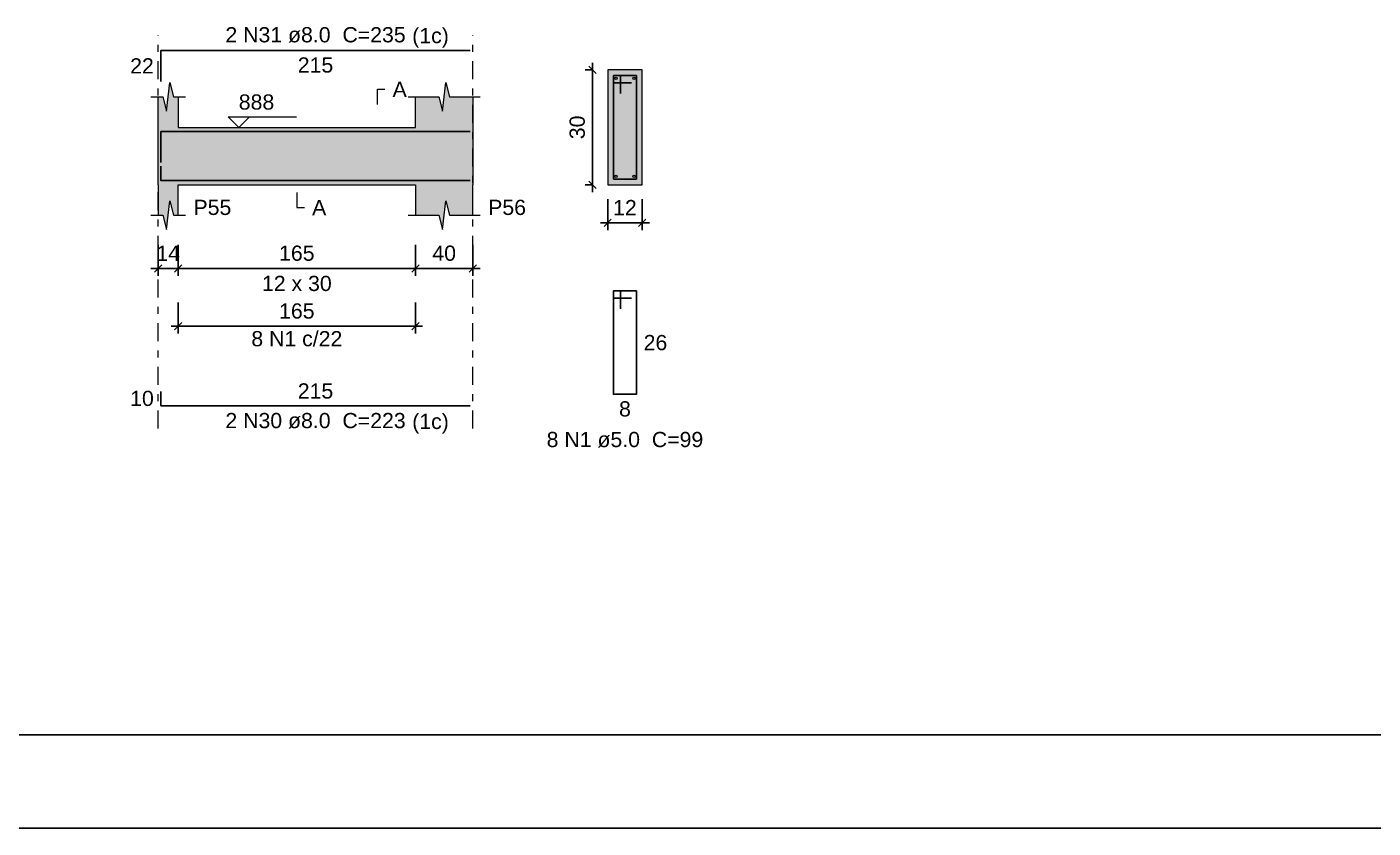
# Model space of a CAD drawing. Header units: millimetres. Extents: x -8 to 605, y -494 to 220.
# Drawn here: x 249.55 to 268.28, y -494.08 to -482.92 of the extents above; entities that cross this region are included whole.
import ezdxf

# ---------------------------------------------------------------- set-up
doc = ezdxf.new("R2010")
doc.units = ezdxf.units.MM
doc.header["$MEASUREMENT"] = 0
doc.linetypes.add('DASHDOT', pattern=[2.54, 1.27, -0.635, 0, -0.635])
doc.linetypes.add('NULL', pattern=[0])
for name, color, linetype, lineweight in [('Descrição da armadura', 7, 'Continuous', 0), ('DT-Barras na forma', 7, 'Continuous', 30), ('DT-Barras no corte', 5, 'Continuous', 5), ('DT-Barras rebatidas', 7, 'Continuous', 30), ('DT-Cotas', 7, 'Continuous', 5), ('DT-Forma', 5, 'Continuous', 5), ('DT-Hachura forma vigas', 252, 'Continuous', 5), ('DT-Hachura seção vigas', 252, 'Continuous', 5), ('DT-Pontilhado', 9, 'DASHDOT', 5), ('DT-Textos', 7, 'Continuous', 5), ('Textos armaduras', 7, 'Continuous', 0)]:
    doc.layers.add(name, color=color, linetype=linetype, lineweight=lineweight)
doc.styles.add('Arial', font='arial.ttf')
doc.dimstyles.new('UM_25.000000', dxfattribs={"dimtxt": 0.18, "dimasz": 0.1, "dimexe": 0.1, "dimexo": 0.2, "dimgap": 0, "dimtad": 1, "dimtih": 1, "dimtoh": 1, "dimdec": 1, "dimlfac": 25, "dimzin": 0, "dimdsep": 46, "dimtxsty": 'Standard', "dimcen": 0.09, "dimdle": 0.1, "dimadec": 1, "dimazin": 2, "dimtfac": 1, "dimtdec": 4, "dimtofl": 0, "dimtmove": 0, "dimatfit": 3, "dimfxl": 1, "dimtolj": 1, "dimarcsym": 0})
doc.dimstyles.new('UM_50.000000', dxfattribs={"dimtxt": 0.18, "dimasz": 0.1, "dimexe": 0.1, "dimexo": 0.2, "dimgap": 0, "dimtad": 1, "dimtih": 1, "dimtoh": 1, "dimdec": 1, "dimlfac": 50, "dimzin": 0, "dimdsep": 46, "dimtxsty": 'Standard', "dimcen": 0.09, "dimdle": 0.1, "dimadec": 1, "dimazin": 2, "dimtfac": 1, "dimtdec": 4, "dimtofl": 0, "dimtmove": 0, "dimatfit": 3, "dimfxl": 1, "dimtolj": 1, "dimarcsym": 0})

# ---------------------------------------------------------------- blocks, each defined once
blk = doc.blocks.new('_Oblique')
at = {"color": 0, "linetype": 'ByBlock', "lineweight": -2}
blk.add_line((-0.5, -0.5), (0.5, 0.5), dxfattribs=at)
blk = doc.blocks.new('*D6706')
at = {"layer": 'Defpoints', "color": 0, "transparency": 16777216}
for p in [(251.371, -485.754), (251.651, -485.754), (251.651, -486.284)]:
    blk.add_point(p, dxfattribs=at)
at = {"layer": 'DT-Cotas', "color": 0, "lineweight": -2, "transparency": 16777216}
for p, q in [((251.371, -485.954), (251.371, -486.384)), ((251.651, -485.954), (251.651, -486.384)), ((251.271, -486.284), (251.751, -486.284))]:
    blk.add_line(p, q, dxfattribs=at)
at = {"layer": 'DT-Cotas', "color": 0, "lineweight": -2, "transparency": 16777216, "xscale": 0.1, "yscale": 0.1, "zscale": 0.1, "rotation": 180}
blk.add_blockref('_Oblique', (251.371, -486.284), dxfattribs=at)
at = {"layer": 'DT-Cotas', "color": 0, "lineweight": -2, "transparency": 16777216, "xscale": 0.1, "yscale": 0.1, "zscale": 0.1}
blk.add_blockref('_Oblique', (251.651, -486.284), dxfattribs=at)
at = {"layer": 'DT-Cotas', "color": 7, "transparency": 16777216, "insert": (251.511, -486.072), "char_height": 0.2118, "attachment_point": 5, "rotation": 0.0057, "style": 'Arial'}
blk.add_mtext('\\A1;14', dxfattribs=at)
blk = doc.blocks.new('*D6707')
at = {"layer": 'Defpoints', "color": 0, "transparency": 16777216}
for p in [(251.651, -485.754), (254.951, -485.754), (254.951, -486.284)]:
    blk.add_point(p, dxfattribs=at)
at = {"layer": 'DT-Cotas', "color": 0, "lineweight": -2, "transparency": 16777216}
for p, q in [((251.651, -485.954), (251.651, -486.384)), ((254.951, -485.954), (254.951, -486.384)), ((251.551, -486.284), (255.051, -486.284))]:
    blk.add_line(p, q, dxfattribs=at)
at = {"layer": 'DT-Cotas', "color": 0, "lineweight": -2, "transparency": 16777216, "xscale": 0.1, "yscale": 0.1, "zscale": 0.1, "rotation": 180}
blk.add_blockref('_Oblique', (251.651, -486.284), dxfattribs=at)
at = {"layer": 'DT-Cotas', "color": 0, "lineweight": -2, "transparency": 16777216, "xscale": 0.1, "yscale": 0.1, "zscale": 0.1}
blk.add_blockref('_Oblique', (254.951, -486.284), dxfattribs=at)
at = {"layer": 'DT-Cotas', "color": 7, "transparency": 16777216, "insert": (253.301, -486.072), "char_height": 0.2118, "attachment_point": 5, "rotation": 0.0057, "style": 'Arial'}
blk.add_mtext('\\A1;165', dxfattribs=at)
blk = doc.blocks.new('*D6708')
at = {"layer": 'Defpoints', "color": 0, "transparency": 16777216}
for p in [(254.951, -485.754), (255.751, -485.754), (255.751, -486.284)]:
    blk.add_point(p, dxfattribs=at)
at = {"layer": 'DT-Cotas', "color": 0, "lineweight": -2, "transparency": 16777216}
for p, q in [((254.951, -485.954), (254.951, -486.384)), ((255.751, -485.954), (255.751, -486.384)), ((254.851, -486.284), (255.851, -486.284))]:
    blk.add_line(p, q, dxfattribs=at)
at = {"layer": 'DT-Cotas', "color": 0, "lineweight": -2, "transparency": 16777216, "xscale": 0.1, "yscale": 0.1, "zscale": 0.1, "rotation": 180}
blk.add_blockref('_Oblique', (254.951, -486.284), dxfattribs=at)
at = {"layer": 'DT-Cotas', "color": 0, "lineweight": -2, "transparency": 16777216, "xscale": 0.1, "yscale": 0.1, "zscale": 0.1}
blk.add_blockref('_Oblique', (255.751, -486.284), dxfattribs=at)
at = {"layer": 'DT-Cotas', "color": 7, "transparency": 16777216, "insert": (255.351, -486.072), "char_height": 0.2118, "attachment_point": 5, "style": 'Arial'}
blk.add_mtext('\\A1;40', dxfattribs=at)
blk = doc.blocks.new('*D6709')
at = {"layer": 'Defpoints', "color": 0, "transparency": 16777216}
for p in [(257.414, -483.519), (257.626, -483.519), (257.626, -485.119)]:
    blk.add_point(p, dxfattribs=at)
at = {"layer": 'DT-Cotas', "color": 0, "lineweight": -2, "transparency": 16777216}
for p, q in [((257.426, -483.519), (257.314, -483.519)), ((257.414, -485.219), (257.414, -483.419)), ((257.426, -485.119), (257.314, -485.119))]:
    blk.add_line(p, q, dxfattribs=at)
at = {"layer": 'DT-Cotas', "color": 0, "lineweight": -2, "transparency": 16777216, "xscale": 0.1, "yscale": 0.1, "zscale": 0.1}
for p, rotation in [((257.414, -483.519), 90), ((257.414, -485.119), 270)]:
    blk.add_blockref('_Oblique', p, dxfattribs=dict(at, rotation=rotation))
at = {"layer": 'DT-Cotas', "color": 7, "transparency": 16777216, "insert": (257.203, -484.319), "char_height": 0.2118, "attachment_point": 5, "rotation": 90, "style": 'Arial'}
blk.add_mtext('\\A1;30', dxfattribs=at)
blk = doc.blocks.new('*D6710')
at = {"layer": 'Defpoints', "color": 0, "transparency": 16777216}
for p in [(257.626, -485.119), (258.106, -485.119), (258.106, -485.648)]:
    blk.add_point(p, dxfattribs=at)
at = {"layer": 'DT-Cotas', "color": 0, "lineweight": -2, "transparency": 16777216}
for p, q in [((257.626, -485.319), (257.626, -485.748)), ((258.106, -485.319), (258.106, -485.748)), ((257.526, -485.648), (258.206, -485.648))]:
    blk.add_line(p, q, dxfattribs=at)
at = {"layer": 'DT-Cotas', "color": 0, "lineweight": -2, "transparency": 16777216, "xscale": 0.1, "yscale": 0.1, "zscale": 0.1, "rotation": 180}
blk.add_blockref('_Oblique', (257.626, -485.648), dxfattribs=at)
at = {"layer": 'DT-Cotas', "color": 0, "lineweight": -2, "transparency": 16777216, "xscale": 0.1, "yscale": 0.1, "zscale": 0.1}
blk.add_blockref('_Oblique', (258.106, -485.648), dxfattribs=at)
at = {"layer": 'DT-Cotas', "color": 7, "transparency": 16777216, "insert": (257.866, -485.436), "char_height": 0.2118, "attachment_point": 5, "rotation": 0.0057, "style": 'Arial'}
blk.add_mtext('\\A1;12', dxfattribs=at)
blk = doc.blocks.new('*D6711')
at = {"layer": 'Defpoints', "color": 0, "transparency": 16777216}
for p in [(251.651, -486.559), (254.951, -486.559), (254.951, -487.088)]:
    blk.add_point(p, dxfattribs=at)
at = {"layer": 'DT-Cotas', "color": 0, "lineweight": -2, "transparency": 16777216}
for p, q in [((251.651, -486.759), (251.651, -487.188)), ((254.951, -486.759), (254.951, -487.188)), ((251.551, -487.088), (255.051, -487.088))]:
    blk.add_line(p, q, dxfattribs=at)
at = {"layer": 'DT-Cotas', "color": 0, "lineweight": -2, "transparency": 16777216, "xscale": 0.1, "yscale": 0.1, "zscale": 0.1, "rotation": 180}
blk.add_blockref('_Oblique', (251.651, -487.088), dxfattribs=at)
at = {"layer": 'DT-Cotas', "color": 0, "lineweight": -2, "transparency": 16777216, "xscale": 0.1, "yscale": 0.1, "zscale": 0.1}
blk.add_blockref('_Oblique', (254.951, -487.088), dxfattribs=at)
at = {"layer": 'DT-Cotas', "color": 7, "transparency": 16777216, "insert": (253.301, -486.877), "char_height": 0.2118, "attachment_point": 5, "rotation": 0.0057, "style": 'Arial'}
blk.add_mtext('\\A1;165', dxfattribs=at)

msp = doc.modelspace()

# ---------------------------------------------------------------- hatches: boundary and pattern name
at = {"layer": 'DT-Hachura forma vigas', "linetype": 'Continuous'}
msp.add_hatch(color=252, dxfattribs=at).paths.add_polyline_path([(255.7511, -485.5422), (255.7511, -485.1186), (255.7511, -484.3186), (255.7511, -483.895), (255.4261, -483.895), (255.3761, -483.695), (255.3261, -484.095), (255.2761, -483.895), (254.9511, -483.895), (254.9511, -484.3186), (251.6511, -484.3186), (251.6511, -483.895), (251.5861, -483.895), (251.5361, -483.695), (251.4861, -484.095), (251.4361, -483.895), (251.3711, -483.895), (251.3711, -484.3186), (251.3711, -485.1186), (251.3711, -485.5422), (251.4361, -485.5422), (251.4861, -485.7422), (251.5361, -485.3422), (251.5861, -485.5422), (251.6511, -485.5422), (251.6511, -485.1186), (254.9511, -485.1186), (254.9511, -485.5422), (255.2761, -485.5422), (255.3261, -485.7422), (255.3761, -485.3422), (255.4261, -485.5422), (255.7511, -485.5422)])
at = {"layer": 'DT-Hachura seção vigas', "linetype": 'Continuous'}
msp.add_hatch(color=252, dxfattribs=at).paths.add_polyline_path([(257.6263, -485.1186), (257.6263, -485.1186), (258.1063, -485.1186), (258.1063, -483.5186), (257.6263, -483.5186), (257.6263, -485.1186)])

# ---------------------------------------------------------------- linework, layer by layer
at = {"color": 7}
for p, q in [((322.1205, -492.7755), (207.8205, -492.7755)), ((324.4205, -494.0755), (205.5205, -494.0755))]:
    msp.add_line(p, q, dxfattribs=at)
at = {"layer": 'DT-Barras na forma'}
for p, q in [((257.8063, -483.5986), (257.7063, -483.5986)), ((257.7063, -483.5986), (257.7063, -485.0386)), ((258.0263, -483.5986), (257.7063, -483.5986)), ((257.7063, -483.5986), (257.7063, -483.6986)), ((257.7063, -483.6986), (257.9563, -483.6986)), ((257.8063, -483.8486), (257.8063, -483.5986)), ((258.0263, -485.0386), (258.0263, -483.5986)), ((257.7063, -485.0386), (258.0263, -485.0386))]:
    msp.add_line(p, q, dxfattribs=at)
for points in [[(251.4111, -484.8083), (251.4111, -484.3766), (255.7112, -484.3766)], [(251.4111, -484.8606), (251.4111, -485.0606), (255.7112, -485.0606)]]:
    msp.add_lwpolyline(points, dxfattribs=at)
at = {"layer": 'DT-Barras no corte'}
for centre in [(257.7423, -483.6346), (257.9903, -483.6346), (257.7423, -485.0026), (257.9903, -485.0026)]:
    msp.add_circle(centre, 0.016, dxfattribs=at)
at = {"layer": 'DT-Barras rebatidas'}
for points in [[(251.4111, -483.6787), (251.4111, -483.247), (255.7112, -483.247)], [(257.8063, -486.8453), (257.8063, -486.5953), (257.7063, -486.5953), (257.7063, -488.0353), (258.0263, -488.0353), (258.0263, -486.5953), (257.7063, -486.5953), (257.7063, -486.6953), (257.9563, -486.6953)], [(251.4111, -487.9952), (251.4111, -488.1952), (255.7112, -488.1952)]]:
    msp.add_lwpolyline(points, dxfattribs=at)
at = {"layer": 'DT-Forma'}
for p, q in [((258.1063, -483.5186), (257.6263, -483.5186)), ((257.6263, -483.5186), (257.6263, -485.1186)), ((258.1063, -485.1186), (258.1063, -483.5186)), ((251.4861, -484.095), (251.5361, -483.695)), ((251.5361, -483.695), (251.5861, -483.895)), ((255.3261, -484.095), (255.3761, -483.695)), ((255.3761, -483.695), (255.4261, -483.895)), ((251.2711, -483.895), (251.4361, -483.895)), ((251.3711, -484.3186), (251.3711, -483.895)), ((251.4361, -483.895), (251.4861, -484.095)), ((251.5861, -483.895), (251.7511, -483.895)), ((251.6511, -483.895), (251.6511, -484.3186)), ((254.8511, -483.895), (255.2761, -483.895)), ((254.9511, -484.3186), (254.9511, -483.895)), ((255.2761, -483.895), (255.3261, -484.095)), ((255.4261, -483.895), (255.8512, -483.895)), ((255.7512, -483.895), (255.7512, -484.3186)), ((251.6511, -484.3186), (254.9511, -484.3186)), ((251.3711, -485.1186), (251.3711, -485.5422)), ((251.6511, -485.5422), (251.6511, -485.1186)), ((251.6511, -485.1186), (254.9511, -485.1186)), ((254.9511, -485.1186), (254.9511, -485.5422)), ((255.7512, -485.5422), (255.7512, -485.1186)), ((257.6263, -485.1186), (258.1063, -485.1186)), ((251.4861, -485.7422), (251.5361, -485.3422)), ((251.5361, -485.3422), (251.5861, -485.5422)), ((255.3261, -485.7422), (255.3761, -485.3422)), ((255.3761, -485.3422), (255.4261, -485.5422)), ((251.2711, -485.5422), (251.4361, -485.5422)), ((251.4361, -485.5422), (251.4861, -485.7422)), ((251.5861, -485.5422), (251.7511, -485.5422)), ((254.8511, -485.5422), (255.2761, -485.5422)), ((255.2761, -485.5422), (255.3261, -485.7422)), ((255.4261, -485.5422), (255.8512, -485.5422))]:
    msp.add_line(p, q, dxfattribs=at)
at = {"layer": 'DT-Forma', "linetype": 'Continuous'}
for p, q in [((251.3711, -485.1186), (251.3711, -484.3186)), ((255.7512, -484.3186), (255.7512, -485.1186))]:
    msp.add_line(p, q, dxfattribs=at)
at = {"layer": 'DT-Pontilhado', "ltscale": 0.2}
for p, q in [((251.3711, -488.5129), (251.3711, -483.0352)), ((255.7512, -488.5129), (255.7512, -483.0352))]:
    msp.add_line(p, q, dxfattribs=at)
at = {"layer": 'DT-Textos'}
for points in [[(254.4216, -484.0009), (254.4216, -483.7891), (254.5275, -483.7891)], [(252.6411, -484.1703), (252.4929, -484.3186), (252.3446, -484.1703), (253.2977, -484.1703)], [(253.3011, -485.2245), (253.3011, -485.4363), (253.407, -485.4363)]]:
    msp.add_lwpolyline(points, dxfattribs=at)

# ---------------------------------------------------------------- texts
at = {"layer": 'Descrição da armadura', "linetype": 'NULL', "char_height": 0.2118, "attachment_point": 8, "line_spacing_factor": 0.9, "style": 'Arial'}
for s, insert, width in [('2 N31 ø8.0  C=235', (253.5613, -483.1407), 5.015721), ('8 N1 c/22', (253.3011, -487.37), 2.53256), ('2 N30 ø8.0  C=223', (253.5613, -488.5127), 5.015721), ('8 N1 ø5.0  C=99', (257.8663, -488.7767), 4.35772)]:
    msp.add_mtext(s, dxfattribs=dict(at, insert=insert, width=width))
at = {"layer": 'DT-Textos', "linetype": 'NULL', "char_height": 0.2118, "line_spacing_factor": 0.798, "style": 'Arial'}
for s, insert, width, attachment_point in [('(1c)', (254.9063, -483.2106), 1.018965, 7), ('A', (254.6333, -483.8947), 0.394865, 7), ('888', (252.4933, -484.0747), 0.987001, 7), ('P55', (251.8633, -485.5417), 1.052866, 7), ('A', (253.5133, -485.5417), 0.394865, 7), ('P56', (255.9633, -485.5417), 1.052866, 7), ('12 x 30', (253.3013, -486.6007), 1.940747, 8), ('(1c)', (254.9063, -488.5826), 1.018965, 7)]:
    msp.add_mtext(s, dxfattribs=dict(at, insert=insert, width=width, attachment_point=attachment_point))
at = {"layer": 'Textos armaduras', "linetype": 'NULL', "char_height": 0.2118, "line_spacing_factor": 0.9, "style": 'Arial'}
for s, insert, width, attachment_point in [('22', (251.3111, -483.5687), 1.058001, 9), ('215', (253.5611, -483.3443), 1.387001, 2), ('26', (258.1263, -487.2094), 1.058001, 1), ('215', (253.5611, -488.0979), 1.387001, 8), ('10', (251.3111, -488.2011), 1.058001, 9), ('8', (257.8663, -488.1326), 0.729, 2)]:
    msp.add_mtext(s, dxfattribs=dict(at, insert=insert, width=width, attachment_point=attachment_point))

# ---------------------------------------------------------------- dimensions: what is measured, and where the dimension line sits
at = {"layer": 'DT-Cotas'}
dim = msp.add_linear_dim(base=(257.4145, -483.5186), p1=(257.6263, -485.1186), p2=(257.6263, -483.5186), angle=90, text='30', dimstyle='UM_25.000000', override={"dimtxt": 0.2118, "dimasz": 0.1, "dimexe": 0.1, "dimexo": 0.2, "dimtad": 1, "dimtih": 0, "dimtoh": 0, "dimdec": 1, "dimlfac": 25, "dimzin": 8, "dimtxsty": 'Arial', "dimblk": 'Oblique', "dimblk1": 'Oblique', "dimblk2": 'Oblique', "dimsah": 1, "dimdle": 0.1, "dimse1": 0, "dimse2": 0, "dimclrt": 7, "dimadec": 1, "dimazin": 3, "dimtmove": 2, "dimldrblk": 'Oblique'}, dxfattribs=at)
dim.commit()
dim.dimension.update_dxf_attribs({"geometry": '*D6709', "text_midpoint": (257.2027, -484.3186), "dimtype": 160, "text_rotation": 90})
for base, p1, p2, dimstyle, override, picture, middle in [((258.1063, -485.6481), (257.6263, -485.1186), (258.1063, -485.1186), 'UM_25.000000', {"dimtxt": 0.2118, "dimasz": 0.1, "dimexe": 0.1, "dimexo": 0.2, "dimtad": 1, "dimtih": 0, "dimtoh": 0, "dimdec": 1, "dimlfac": 25, "dimzin": 8, "dimtxsty": 'Arial', "dimblk": 'Oblique', "dimblk1": 'Oblique', "dimblk2": 'Oblique', "dimsah": 1, "dimdle": 0.1, "dimse1": 0, "dimse2": 0, "dimclrt": 7, "dimadec": 1, "dimazin": 3, "dimtmove": 2, "dimldrblk": 'Oblique'}, '*D6710', (257.8663, -485.4363)), ((251.6511, -486.2835), (251.3711, -485.754), (251.6511, -485.754), 'UM_50.000000', {"dimtxt": 0.2118, "dimasz": 0.1, "dimexe": 0.1, "dimexo": 0.2, "dimtad": 1, "dimtih": 0, "dimtoh": 0, "dimdec": 1, "dimlfac": 50, "dimzin": 8, "dimtxsty": 'Arial', "dimblk": 'Oblique', "dimblk1": 'Oblique', "dimblk2": 'Oblique', "dimsah": 1, "dimdle": 0.1, "dimse1": 0, "dimse2": 0, "dimclrt": 7, "dimadec": 1, "dimazin": 3, "dimtmove": 2, "dimldrblk": 'Oblique'}, '*D6706', (251.5111, -486.0717)), ((254.9511, -486.2835), (251.6511, -485.754), (254.9511, -485.754), 'UM_50.000000', {"dimtxt": 0.2118, "dimasz": 0.1, "dimexe": 0.1, "dimexo": 0.2, "dimtad": 1, "dimtih": 0, "dimtoh": 0, "dimdec": 1, "dimlfac": 50, "dimzin": 8, "dimtxsty": 'Arial', "dimblk": 'Oblique', "dimblk1": 'Oblique', "dimblk2": 'Oblique', "dimsah": 1, "dimdle": 0.1, "dimse1": 0, "dimse2": 0, "dimclrt": 7, "dimadec": 1, "dimazin": 3, "dimtmove": 2, "dimldrblk": 'Oblique'}, '*D6707', (253.3011, -486.0717)), ((254.9511, -487.0883), (251.6511, -486.5588), (254.9511, -486.5588), 'UM_50.000000', {"dimtxt": 0.2118, "dimasz": 0.1, "dimexe": 0.1, "dimexo": 0.2, "dimtad": 1, "dimtih": 0, "dimtoh": 0, "dimdec": 1, "dimlfac": 50, "dimzin": 8, "dimtxsty": 'Arial', "dimblk": 'Oblique', "dimblk1": 'Oblique', "dimblk2": 'Oblique', "dimsah": 1, "dimdle": 0.1, "dimse1": 0, "dimse2": 0, "dimclrt": 7, "dimadec": 1, "dimazin": 3, "dimtmove": 2, "dimldrblk": 'Oblique'}, '*D6711', (253.3011, -486.8765))]:
    dim = msp.add_linear_dim(base=base, p1=p1, p2=p2, dimstyle=dimstyle, override=override, dxfattribs=at)
    dim.commit()
    dim.dimension.update_dxf_attribs({"geometry": picture, "text_midpoint": middle, "dimtype": 160, "text_rotation": 0.00573})
dim = msp.add_linear_dim(base=(255.7512, -486.2835), p1=(254.9511, -485.754), p2=(255.7512, -485.754), dimstyle='UM_50.000000', override={"dimtxt": 0.2118, "dimasz": 0.1, "dimexe": 0.1, "dimexo": 0.2, "dimtad": 1, "dimtih": 0, "dimtoh": 0, "dimdec": 1, "dimlfac": 50, "dimzin": 8, "dimtxsty": 'Arial', "dimblk": 'Oblique', "dimblk1": 'Oblique', "dimblk2": 'Oblique', "dimsah": 1, "dimdle": 0.1, "dimse1": 0, "dimse2": 0, "dimclrt": 7, "dimadec": 1, "dimazin": 3, "dimtmove": 2, "dimldrblk": 'Oblique'}, dxfattribs=at)
dim.commit()
dim.dimension.update_dxf_attribs({"geometry": '*D6708', "text_midpoint": (255.3511, -486.0717), "dimtype": 160})

doc.saveas('drawing.dxf')
